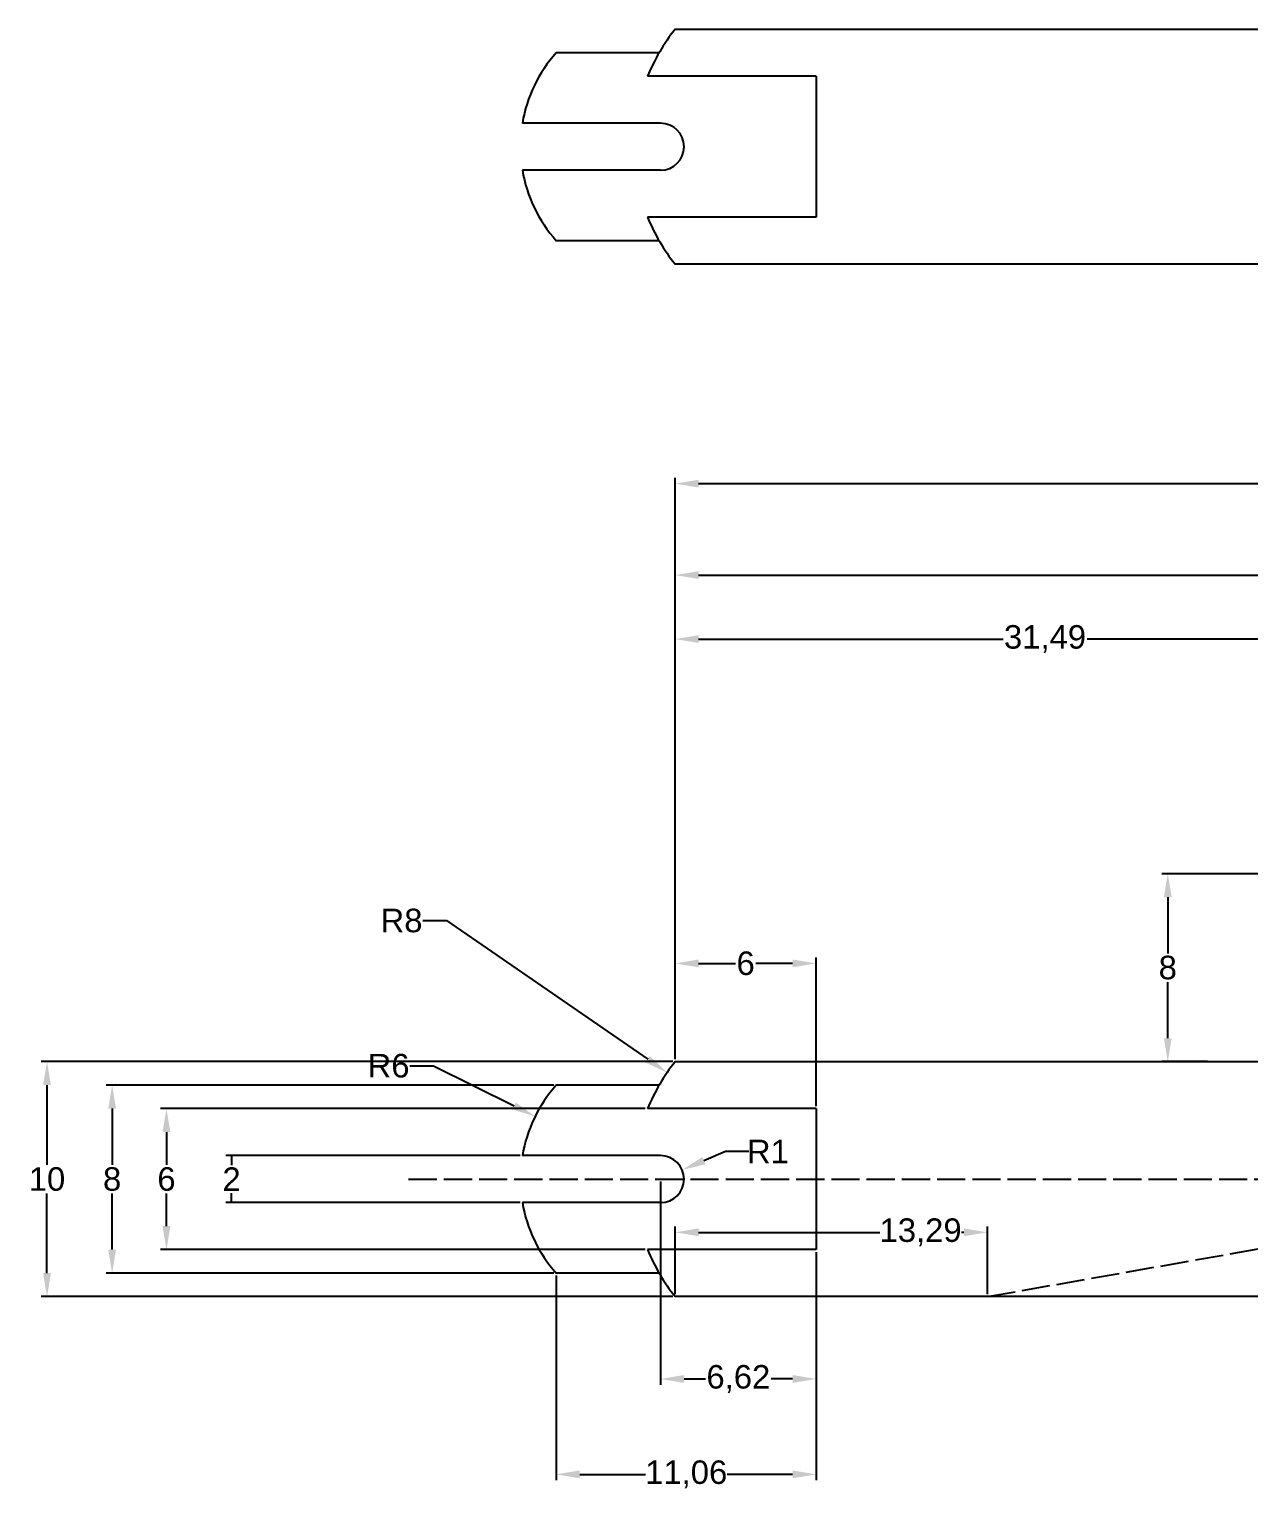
# Model space of a CAD drawing. Header units: millimetres. Extents: x 3655 to 3807, y 1716 to 1800.
# Drawn here: x 3654.8 to 3706.7, y 1719.5 to 1781.7 of the extents above; entities that cross this region are included whole.
import ezdxf

# ---------------------------------------------------------------- set-up
doc = ezdxf.new("R2010")
doc.units = ezdxf.units.MM
doc.header["$LTSCALE"] = 0.1
doc.header["$PDMODE"] = 34
doc.linetypes.add('ACAD_ISO02W100', pattern=[15, 12, -3])
doc.styles.get("Standard").update_dxf_attribs({"font": 'arial.ttf'})
doc.dimstyles.new('ISO-25', dxfattribs={"dimtxt": 1, "dimasz": 1, "dimexe": 0.25, "dimexo": 0.1, "dimgap": 0.1, "dimtad": 0, "dimtih": 1, "dimtoh": 1, "dimtxsty": 'Standard', "dimcen": 0, "dimadec": 0, "dimazin": 0, "dimtfac": 1, "dimtmove": 0, "dimatfit": 3, "dimfxl": 1, "dimarcsym": 0})

# ---------------------------------------------------------------- blocks, each defined once
blk = doc.blocks.new('*D12')
at = {"color": 0, "lineweight": -2, "transparency": 16777216}
for p, q in [((3682.303, 1737.834), (3682.303, 1742.166)), ((3683.303, 1741.916), (3684.873, 1741.916)), ((3687.303, 1741.916), (3685.733, 1741.916)), ((3688.303, 1735.834), (3688.303, 1742.166))]:
    blk.add_line(p, q, dxfattribs=at)
at = {"color": 0, "transparency": 16777216}
for points in [[(3683.303, 1742.083), (3683.303, 1741.75), (3682.303, 1741.916)], [(3687.303, 1742.083), (3687.303, 1741.75), (3688.303, 1741.916)]]:
    blk.add_solid(points, dxfattribs=at)
at = {"layer": 'Defpoints', "color": 0, "transparency": 16777216}
for p in [(3682.303, 1741.916), (3682.303, 1737.734), (3688.303, 1735.734)]:
    blk.add_point(p, dxfattribs=at)
at = {"color": 0, "transparency": 16777216, "insert": (3685.303, 1741.916), "char_height": 1, "attachment_point": 5}
blk.add_mtext('6', dxfattribs=at)
blk = doc.blocks.new('*D13')
at = {"color": 0, "lineweight": -2, "transparency": 16777216}
for p, q in [((3681.683, 1732.634), (3681.683, 1723.98)), ((3688.303, 1729.634), (3688.303, 1723.98)), ((3682.683, 1724.23), (3683.597, 1724.23)), ((3687.303, 1724.23), (3686.39, 1724.23))]:
    blk.add_line(p, q, dxfattribs=at)
at = {"color": 0, "transparency": 16777216}
for points in [[(3682.683, 1724.397), (3682.683, 1724.063), (3681.683, 1724.23)], [(3687.303, 1724.397), (3687.303, 1724.063), (3688.303, 1724.23)]]:
    blk.add_solid(points, dxfattribs=at)
at = {"layer": 'Defpoints', "color": 0, "transparency": 16777216}
for p in [(3681.683, 1732.734), (3688.303, 1729.734), (3681.683, 1724.23)]:
    blk.add_point(p, dxfattribs=at)
at = {"color": 0, "transparency": 16777216, "insert": (3684.993, 1724.23), "char_height": 1, "attachment_point": 5}
blk.add_mtext('6,62', dxfattribs=at)
blk = doc.blocks.new('*D14')
at = {"color": 0, "lineweight": -2, "transparency": 16777216}
for p, q in [((3688.303, 1729.634), (3688.303, 1719.921)), ((3677.243, 1728.634), (3677.243, 1719.921)), ((3678.243, 1720.171), (3681.034, 1720.171)), ((3687.303, 1720.171), (3684.513, 1720.171))]:
    blk.add_line(p, q, dxfattribs=at)
at = {"color": 0, "transparency": 16777216}
for points in [[(3678.243, 1720.338), (3678.243, 1720.004), (3677.243, 1720.171)], [(3687.303, 1720.338), (3687.303, 1720.004), (3688.303, 1720.171)]]:
    blk.add_solid(points, dxfattribs=at)
at = {"layer": 'Defpoints', "color": 0, "transparency": 16777216}
for p in [(3688.303, 1729.734), (3677.243, 1728.734), (3677.243, 1720.171)]:
    blk.add_point(p, dxfattribs=at)
at = {"color": 0, "transparency": 16777216, "insert": (3682.773, 1720.171), "char_height": 1, "attachment_point": 5}
blk.add_mtext('11,06', dxfattribs=at)
blk = doc.blocks.new('*D15')
at = {"color": 0, "lineweight": -2, "transparency": 16777216}
for p, q in [((3682.303, 1727.834), (3682.303, 1730.721)), ((3683.303, 1730.471), (3691.011, 1730.471)), ((3694.593, 1730.471), (3694.493, 1730.471)), ((3695.593, 1727.834), (3695.593, 1730.721))]:
    blk.add_line(p, q, dxfattribs=at)
at = {"color": 0, "transparency": 16777216}
for points in [[(3683.303, 1730.638), (3683.303, 1730.305), (3682.303, 1730.471)], [(3694.593, 1730.638), (3694.593, 1730.305), (3695.593, 1730.471)]]:
    blk.add_solid(points, dxfattribs=at)
at = {"layer": 'Defpoints', "color": 0, "transparency": 16777216}
for p in [(3695.593, 1730.471), (3682.303, 1727.734), (3695.593, 1727.734)]:
    blk.add_point(p, dxfattribs=at)
at = {"color": 0, "transparency": 16777216, "insert": (3692.752, 1730.471), "char_height": 1, "attachment_point": 5}
blk.add_mtext('13,29', dxfattribs=at)
blk = doc.blocks.new('*D16')
at = {"color": 0, "lineweight": -2, "transparency": 16777216}
for p, q in [((3684.442, 1733.912), (3683.522, 1733.52)), ((3685.442, 1733.912), (3684.442, 1733.912))]:
    blk.add_line(p, q, dxfattribs=at)
at = {"color": 0, "transparency": 16777216}
blk.add_solid([(3683.457, 1733.673), (3683.588, 1733.366), (3682.603, 1733.127)], dxfattribs=at)
at = {"layer": 'Defpoints', "color": 0, "transparency": 16777216}
for p in [(3682.603, 1733.127), (3681.683, 1732.734)]:
    blk.add_point(p, dxfattribs=at)
at = {"color": 0, "transparency": 16777216, "insert": (3686.252, 1733.912), "char_height": 1, "attachment_point": 5}
blk.add_mtext('R1', dxfattribs=at)
blk = doc.blocks.new('*D17')
at = {"color": 0, "lineweight": -2, "transparency": 16777216}
for p, q in [((3671.563, 1743.735), (3672.563, 1743.735)), ((3672.563, 1743.735), (3681.134, 1737.836))]:
    blk.add_line(p, q, dxfattribs=at)
at = {"color": 0, "transparency": 16777216}
blk.add_solid([(3681.229, 1737.973), (3681.04, 1737.699), (3681.958, 1737.269)], dxfattribs=at)
at = {"layer": 'Defpoints', "color": 0, "transparency": 16777216}
for p in [(3681.958, 1737.269), (3688.548, 1732.734)]:
    blk.add_point(p, dxfattribs=at)
at = {"color": 0, "transparency": 16777216, "insert": (3670.655, 1743.735), "char_height": 1, "attachment_point": 5}
blk.add_mtext('R8', dxfattribs=at)
blk = doc.blocks.new('*D18')
at = {"color": 0, "lineweight": -2, "transparency": 16777216}
for p, q in [((3671.009, 1737.556), (3672.009, 1737.556)), ((3672.009, 1737.556), (3675.447, 1735.848))]:
    blk.add_line(p, q, dxfattribs=at)
at = {"color": 0, "transparency": 16777216}
blk.add_solid([(3675.521, 1735.997), (3675.372, 1735.699), (3676.342, 1735.403)], dxfattribs=at)
at = {"layer": 'Defpoints', "color": 0, "transparency": 16777216}
for p in [(3676.342, 1735.403), (3681.715, 1732.734)]:
    blk.add_point(p, dxfattribs=at)
at = {"color": 0, "transparency": 16777216, "insert": (3670.103, 1737.556), "char_height": 1, "attachment_point": 5}
blk.add_mtext('R6', dxfattribs=at)
blk = doc.blocks.new('*D19')
at = {"color": 0, "lineweight": -2, "transparency": 16777216}
for start, end in [(13.10973, 16.21946), (353.78054, 356.89027)]:
    blk.add_arc((3695.593, 1727.734), 18.427, start, end, dxfattribs=at)
at = {"color": 0, "transparency": 16777216}
for points in [[(3713.703, 1731.947), (3713.377, 1731.88), (3713.74, 1730.933)], [(3713.827, 1726.738), (3714.16, 1726.729), (3714.02, 1727.734)]]:
    blk.add_solid(points, dxfattribs=at)
at = {"layer": 'Defpoints', "color": 0, "transparency": 16777216}
for p in [(3794.074, 1745.098), (3713.896, 1729.873), (3682.303, 1727.734), (3695.593, 1727.734), (3782.303, 1727.734)]:
    blk.add_point(p, dxfattribs=at)
at = {"color": 0, "transparency": 16777216, "insert": (3713.968, 1729.122), "char_height": 1, "attachment_point": 5}
blk.add_mtext('10°', dxfattribs=at)
blk = doc.blocks.new('*D36')
at = {"color": 0, "lineweight": -2, "transparency": 16777216}
for p, q in [((3713.694, 1745.734), (3703.024, 1745.734)), ((3703.274, 1744.734), (3703.274, 1742.344)), ((3703.274, 1738.734), (3703.274, 1741.123)), ((3704.97, 1737.734), (3703.024, 1737.734))]:
    blk.add_line(p, q, dxfattribs=at)
at = {"color": 0, "transparency": 16777216}
for points in [[(3703.107, 1744.734), (3703.441, 1744.734), (3703.274, 1745.734)], [(3703.107, 1738.734), (3703.441, 1738.734), (3703.274, 1737.734)]]:
    blk.add_solid(points, dxfattribs=at)
at = {"layer": 'Defpoints', "color": 0, "transparency": 16777216}
for p in [(3713.794, 1745.734), (3703.274, 1737.734), (3705.07, 1737.734)]:
    blk.add_point(p, dxfattribs=at)
at = {"color": 0, "transparency": 16777216, "insert": (3703.274, 1741.734), "char_height": 1, "attachment_point": 5}
blk.add_mtext('8', dxfattribs=at)
blk = doc.blocks.new('*D46')
at = {"color": 0, "lineweight": -2, "transparency": 16777216}
for p, q in [((3682.303, 1737.834), (3682.303, 1762.583)), ((3683.303, 1762.333), (3731.147, 1762.333)), ((3781.303, 1762.333), (3733.459, 1762.333)), ((3782.303, 1737.834), (3782.303, 1762.583))]:
    blk.add_line(p, q, dxfattribs=at)
at = {"color": 0, "transparency": 16777216}
for points in [[(3683.303, 1762.5), (3683.303, 1762.166), (3682.303, 1762.333)], [(3781.303, 1762.5), (3781.303, 1762.166), (3782.303, 1762.333)]]:
    blk.add_solid(points, dxfattribs=at)
at = {"layer": 'Defpoints', "color": 0, "transparency": 16777216}
for p in [(3782.303, 1762.333), (3682.303, 1737.734), (3782.303, 1737.734)]:
    blk.add_point(p, dxfattribs=at)
at = {"color": 0, "transparency": 16777216, "insert": (3732.303, 1762.333), "char_height": 1, "attachment_point": 5}
blk.add_mtext('100', dxfattribs=at)
blk = doc.blocks.new('*D51')
at = {"color": 0, "lineweight": -2, "transparency": 16777216}
for p, q in [((3682.303, 1737.834), (3682.303, 1755.968)), ((3713.794, 1745.834), (3713.794, 1755.968)), ((3683.303, 1755.718), (3696.261, 1755.718)), ((3712.794, 1755.718), (3699.836, 1755.718))]:
    blk.add_line(p, q, dxfattribs=at)
at = {"color": 0, "transparency": 16777216}
for points in [[(3683.303, 1755.884), (3683.303, 1755.551), (3682.303, 1755.718)], [(3712.794, 1755.884), (3712.794, 1755.551), (3713.794, 1755.718)]]:
    blk.add_solid(points, dxfattribs=at)
at = {"layer": 'Defpoints', "color": 0, "transparency": 16777216}
for p in [(3713.794, 1755.718), (3713.794, 1745.734), (3682.303, 1737.734)]:
    blk.add_point(p, dxfattribs=at)
at = {"color": 0, "transparency": 16777216, "insert": (3698.048, 1755.718), "char_height": 1, "attachment_point": 5}
blk.add_mtext('31,49', dxfattribs=at)
blk = doc.blocks.new('*D61')
at = {"color": 0, "lineweight": -2, "transparency": 16777216}
for p, q in [((3682.303, 1737.834), (3682.303, 1758.691)), ((3683.303, 1758.441), (3720.192, 1758.441)), ((3760.643, 1758.441), (3723.754, 1758.441)), ((3761.643, 1749.351), (3761.643, 1758.691))]:
    blk.add_line(p, q, dxfattribs=at)
at = {"color": 0, "transparency": 16777216}
for points in [[(3683.303, 1758.608), (3683.303, 1758.274), (3682.303, 1758.441)], [(3760.643, 1758.608), (3760.643, 1758.274), (3761.643, 1758.441)]]:
    blk.add_solid(points, dxfattribs=at)
at = {"layer": 'Defpoints', "color": 0, "transparency": 16777216}
for p in [(3761.643, 1758.441), (3761.643, 1749.251), (3682.303, 1737.734)]:
    blk.add_point(p, dxfattribs=at)
at = {"color": 0, "transparency": 16777216, "insert": (3721.973, 1758.441), "char_height": 1, "attachment_point": 5}
blk.add_mtext('79,34', dxfattribs=at)
blk = doc.blocks.new('*D69')
at = {"color": 0, "lineweight": -2, "transparency": 16777216}
for p, q in [((3675.699, 1733.734), (3663.171, 1733.734)), ((3663.421, 1733.734), (3663.421, 1733.336)), ((3675.699, 1731.734), (3663.171, 1731.734)), ((3663.421, 1731.734), (3663.421, 1732.132))]:
    blk.add_line(p, q, dxfattribs=at)
at = {"layer": 'Defpoints', "color": 0, "transparency": 16777216}
for p in [(3675.799, 1733.734), (3663.421, 1731.734), (3675.799, 1731.734)]:
    blk.add_point(p, dxfattribs=at)
at = {"color": 0, "transparency": 16777216, "insert": (3663.421, 1732.734), "char_height": 1, "attachment_point": 5}
blk.add_mtext('2', dxfattribs=at)
blk = doc.blocks.new('*D70')
at = {"color": 0, "lineweight": -2, "transparency": 16777216}
for p, q in [((3681.032, 1735.734), (3660.397, 1735.734)), ((3660.647, 1734.734), (3660.647, 1733.344)), ((3660.647, 1730.734), (3660.647, 1732.123)), ((3681.032, 1729.734), (3660.397, 1729.734))]:
    blk.add_line(p, q, dxfattribs=at)
at = {"color": 0, "transparency": 16777216}
for points in [[(3660.48, 1734.734), (3660.814, 1734.734), (3660.647, 1735.734)], [(3660.48, 1730.734), (3660.814, 1730.734), (3660.647, 1729.734)]]:
    blk.add_solid(points, dxfattribs=at)
at = {"layer": 'Defpoints', "color": 0, "transparency": 16777216}
for p in [(3681.132, 1735.734), (3660.647, 1729.734), (3681.132, 1729.734)]:
    blk.add_point(p, dxfattribs=at)
at = {"color": 0, "transparency": 16777216, "insert": (3660.647, 1732.734), "char_height": 1, "attachment_point": 5}
blk.add_mtext('6', dxfattribs=at)
blk = doc.blocks.new('*D71')
at = {"color": 0, "lineweight": -2, "transparency": 16777216}
for p, q in [((3677.143, 1736.734), (3658.085, 1736.734)), ((3658.335, 1735.734), (3658.335, 1733.344)), ((3658.335, 1729.734), (3658.335, 1732.123)), ((3677.143, 1728.734), (3658.085, 1728.734))]:
    blk.add_line(p, q, dxfattribs=at)
at = {"color": 0, "transparency": 16777216}
for points in [[(3658.169, 1735.734), (3658.502, 1735.734), (3658.335, 1736.734)], [(3658.169, 1729.734), (3658.502, 1729.734), (3658.335, 1728.734)]]:
    blk.add_solid(points, dxfattribs=at)
at = {"layer": 'Defpoints', "color": 0, "transparency": 16777216}
for p in [(3677.243, 1736.734), (3658.335, 1728.734), (3677.243, 1728.734)]:
    blk.add_point(p, dxfattribs=at)
at = {"color": 0, "transparency": 16777216, "insert": (3658.335, 1732.734), "char_height": 1, "attachment_point": 5}
blk.add_mtext('8', dxfattribs=at)
blk = doc.blocks.new('*D72')
at = {"color": 0, "lineweight": -2, "transparency": 16777216}
for p, q in [((3682.203, 1737.734), (3655.311, 1737.734)), ((3655.561, 1736.734), (3655.561, 1733.344)), ((3655.561, 1728.734), (3655.561, 1732.123)), ((3682.203, 1727.734), (3655.311, 1727.734))]:
    blk.add_line(p, q, dxfattribs=at)
at = {"color": 0, "transparency": 16777216}
for points in [[(3655.394, 1736.734), (3655.728, 1736.734), (3655.561, 1737.734)], [(3655.394, 1728.734), (3655.728, 1728.734), (3655.561, 1727.734)]]:
    blk.add_solid(points, dxfattribs=at)
at = {"layer": 'Defpoints', "color": 0, "transparency": 16777216}
for p in [(3682.303, 1737.734), (3655.561, 1727.734), (3682.303, 1727.734)]:
    blk.add_point(p, dxfattribs=at)
at = {"color": 0, "transparency": 16777216, "insert": (3655.561, 1732.734), "char_height": 1, "attachment_point": 5}
blk.add_mtext('10', dxfattribs=at)

msp = doc.modelspace()

# ---------------------------------------------------------------- linework, layer by layer
for p, q in [((3682.303, 1781.672), (3738.689, 1781.672)), ((3681.62, 1780.672), (3677.243, 1780.672)), ((3688.303, 1779.672), (3681.132, 1779.672)), ((3688.303, 1779.672), (3688.303, 1773.672)), ((3681.683, 1777.672), (3675.799, 1777.672)), ((3681.683, 1775.672), (3675.799, 1775.672)), ((3688.303, 1773.672), (3681.132, 1773.672)), ((3681.62, 1772.672), (3677.243, 1772.672)), ((3782.303, 1771.672), (3682.303, 1771.672)), ((3682.303, 1737.734), (3738.689, 1737.734)), ((3681.62, 1736.734), (3677.243, 1736.734)), ((3688.303, 1735.734), (3681.132, 1735.734)), ((3688.303, 1735.734), (3688.303, 1729.734)), ((3681.683, 1733.734), (3675.799, 1733.734)), ((3681.683, 1731.734), (3675.799, 1731.734)), ((3688.303, 1729.734), (3681.132, 1729.734)), ((3681.62, 1728.734), (3677.243, 1728.734)), ((3782.303, 1727.734), (3682.303, 1727.734))]:
    msp.add_line(p, q)
at = {"linetype": 'ACAD_ISO02W100'}
for p, q in [((3695.593, 1727.734), (3794.074, 1745.098)), ((3670.955, 1732.734), (3799.291, 1732.734))]:
    msp.add_line(p, q, dxfattribs=at)
for centre, radius, start, end in [((3688.548, 1776.672), 8, 141.31781, 157.97569), ((3681.715, 1776.672), 6, 138.18969, 170.40593), ((3681.683, 1776.672), 1, 270, 90), ((3681.715, 1776.672), 6, 189.59407, 221.81031), ((3688.548, 1776.672), 8, 202.02431, 218.68219), ((3688.548, 1732.734), 8, 141.31781, 157.97569), ((3681.715, 1732.734), 6, 138.18969, 170.40593), ((3681.683, 1732.734), 1, 270, 90), ((3681.715, 1732.734), 6, 189.59407, 221.81031), ((3688.548, 1732.734), 8, 202.02431, 218.68219)]:
    msp.add_arc(centre, radius, start, end)

# ---------------------------------------------------------------- dimensions: what is measured, and where the dimension line sits
at = {"color": 3}
for base, p1, p2, picture, middle in [((3782.303, 1762.333), (3682.303, 1737.734), (3782.303, 1737.734), '*D46', (3732.303, 1762.333)), ((3761.643, 1758.441), (3682.303, 1737.734), (3761.643, 1749.251), '*D61', (3721.973, 1758.441)), ((3682.303, 1741.916), (3688.303, 1735.734), (3682.303, 1737.734), '*D12', (3685.303, 1741.916)), ((3681.683, 1724.23), (3688.303, 1729.734), (3681.683, 1732.734), '*D13', (3684.993, 1724.23)), ((3677.243, 1720.171), (3688.303, 1729.734), (3677.243, 1728.734), '*D14', (3682.773, 1720.171))]:
    dim = msp.add_linear_dim(base=base, p1=p1, p2=p2, dimstyle='ISO-25', dxfattribs=at)
    dim.commit()
    dim.dimension.update_dxf_attribs({"geometry": picture, "text_midpoint": middle})
dim = msp.add_linear_dim(base=(3713.794, 1755.718), p1=(3682.303, 1737.734), p2=(3713.794, 1745.734), dimstyle='ISO-25', dxfattribs=at)
dim.commit()
dim.dimension.update_dxf_attribs({"geometry": '*D51', "text_midpoint": (3698.048, 1755.718), "dimtype": 160})
for base, p1, p2, picture, middle in [((3703.274, 1737.734), (3713.794, 1745.734), (3705.07, 1737.734), '*D36', (3703.274, 1741.734)), ((3655.561, 1727.734), (3682.303, 1737.734), (3682.303, 1727.734), '*D72', (3655.561, 1732.734)), ((3658.335, 1728.734), (3677.243, 1736.734), (3677.243, 1728.734), '*D71', (3658.335, 1732.734)), ((3660.647, 1729.734), (3681.132, 1735.734), (3681.132, 1729.734), '*D70', (3660.647, 1732.734)), ((3663.421, 1731.734), (3675.799, 1733.734), (3675.799, 1731.734), '*D69', (3663.421, 1732.734))]:
    dim = msp.add_linear_dim(base=base, p1=p1, p2=p2, angle=90, dimstyle='ISO-25', dxfattribs=at)
    dim.commit()
    dim.dimension.update_dxf_attribs({"geometry": picture, "text_midpoint": middle})
dim = msp.add_angular_dim_2l(base=(3713.896, 1729.873), line1=((3782.303, 1727.734), (3682.303, 1727.734)), line2=((3695.593, 1727.734), (3794.074, 1745.098)), dimstyle='ISO-25', override={"dimtofl": 0}, dxfattribs=at)
dim.commit()
dim.dimension.update_dxf_attribs({"geometry": '*D19', "text_midpoint": (3713.968, 1729.122), "dimtype": 162})
for center, mpoint, picture, middle in [((3688.548, 1732.734), (3681.958, 1737.269), '*D17', (3670.655, 1743.735)), ((3681.715, 1732.734), (3676.342, 1735.403), '*D18', (3670.103, 1737.556))]:
    dim = msp.add_radius_dim(center=center, mpoint=mpoint, dimstyle='ISO-25', override={"dimtofl": 0}, dxfattribs=at)
    dim.commit()
    dim.dimension.update_dxf_attribs({"geometry": picture, "text_midpoint": middle, "dimtype": 164})
dim = msp.add_radius_dim(center=(3681.683, 1732.734), mpoint=(3682.603, 1733.127), dimstyle='ISO-25', override={"dimtofl": 0}, dxfattribs=at)
dim.commit()
dim.dimension.update_dxf_attribs({"geometry": '*D16', "text_midpoint": (3686.252, 1733.912)})
dim = msp.add_linear_dim(base=(3695.593, 1730.471), p1=(3682.303, 1727.734), p2=(3695.593, 1727.734), dimstyle='ISO-25', override={"dimjust": 2}, dxfattribs=at)
dim.commit()
dim.dimension.update_dxf_attribs({"geometry": '*D15', "text_midpoint": (3692.752, 1730.471)})

doc.saveas('drawing.dxf')
